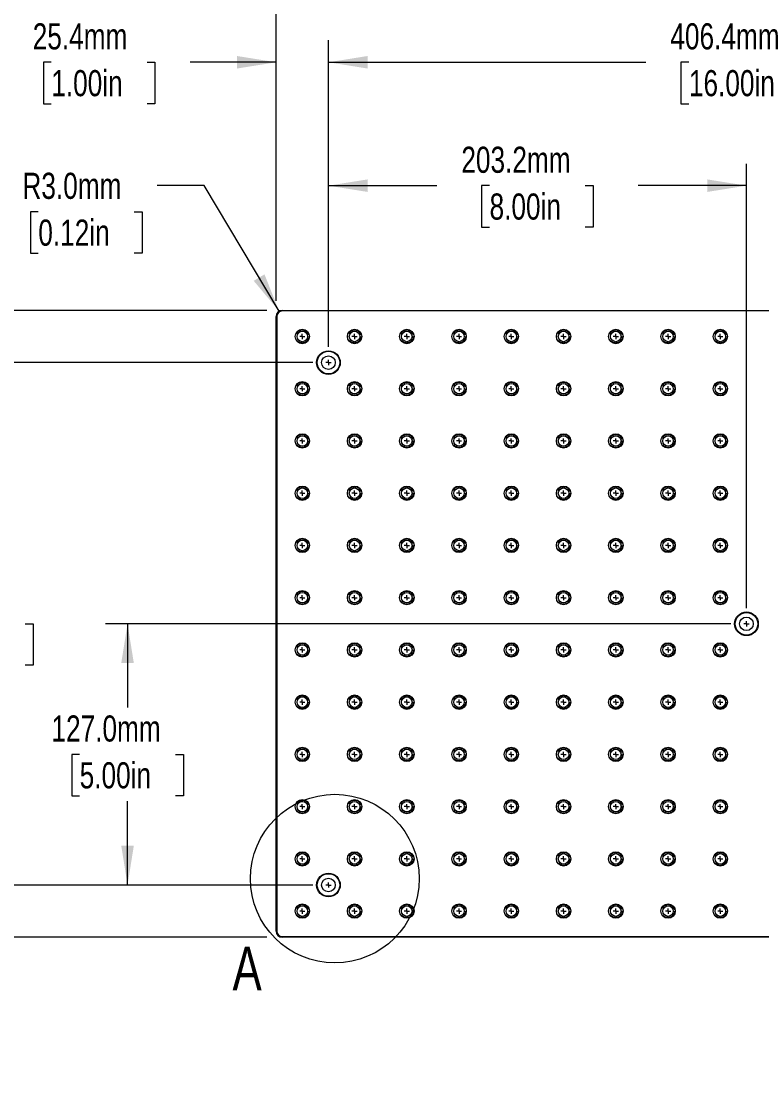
# Model space of a CAD drawing. Header units: millimetres. Extents: x 2 to 278, y 1 to 215.
# Drawn here: x 35.1 to 95.1, y 84.7 to 170.5 of the extents above; entities that cross this region are included whole.
import ezdxf

# ---------------------------------------------------------------- set-up
doc = ezdxf.new("R2010")
doc.units = ezdxf.units.MM
doc.linetypes.add('HIDDEN', pattern=[1.905, 1.27, -0.635])
doc.styles.add('SLDTEXTSTYLE0', font='TXT', dxfattribs={"width": 0.75})
doc.styles.add('SLDTEXTSTYLE2', font='TXT', dxfattribs={"width": 0.666667})
doc.dimstyles.new('SLDDIMSTYLE0', dxfattribs={"dimtxt": 2.116667, "dimasz": 3.175, "dimexe": 0, "dimexo": 0.0625, "dimgap": 0.529167, "dimtad": 0, "dimtih": 1, "dimtoh": 1, "dimdec": 1, "dimlfac": 6, "dimrnd": 1e-09, "dimzin": 12, "dimdsep": 46, "dimtxsty": 'SLDTEXTSTYLE0', "dimsah": 1, "dimcen": 0.09, "dimadec": 0, "dimazin": 3, "dimtfac": 1, "dimtdec": 1, "dimtofl": 0, "dimtmove": 0, "dimatfit": 3, "dimfxl": 1, "dimfrac": 2, "dimtolj": 1, "dimtzin": 12, "dimarcsym": 0})
doc.dimstyles.new('SLDDIMSTYLE1', dxfattribs={"dimtxt": 2.116667, "dimasz": 3.175, "dimexe": 0, "dimexo": 0.0625, "dimgap": 0.529167, "dimtad": 0, "dimtih": 1, "dimtoh": 1, "dimdec": 1, "dimlfac": 6, "dimrnd": 1e-09, "dimzin": 4, "dimdsep": 46, "dimtxsty": 'SLDTEXTSTYLE0', "dimsah": 1, "dimcen": 0.09, "dimadec": 0, "dimazin": 1, "dimtfac": 1, "dimtdec": 1, "dimtofl": 0, "dimtmove": 0, "dimatfit": 3, "dimfxl": 1, "dimfrac": 2, "dimtolj": 1, "dimtzin": 12, "dimarcsym": 0})
doc.dimstyles.new('SLDDIMSTYLE2', dxfattribs={"dimtxt": 2.116667, "dimasz": 3.175, "dimexe": 0, "dimexo": 0.0625, "dimgap": 0.529167, "dimtad": 0, "dimtih": 1, "dimtoh": 1, "dimdec": 1, "dimlfac": 6, "dimrnd": 1e-09, "dimzin": 12, "dimdsep": 46, "dimtxsty": 'SLDTEXTSTYLE0', "dimsah": 1, "dimcen": 0.09, "dimadec": 0, "dimazin": 3, "dimtfac": 1, "dimtdec": 1, "dimtmove": 0, "dimatfit": 0, "dimfxl": 1, "dimfrac": 2, "dimtolj": 1, "dimtzin": 12, "dimarcsym": 0})
doc.dimstyles.new('SLDDIMSTYLE3', dxfattribs={"dimtxt": 2.116667, "dimasz": 3.175, "dimexe": 0, "dimexo": 0.0625, "dimgap": 0.529167, "dimtad": 0, "dimtih": 1, "dimtoh": 1, "dimdec": 1, "dimlfac": 6, "dimrnd": 1e-09, "dimzin": 4, "dimdsep": 46, "dimtxsty": 'SLDTEXTSTYLE0', "dimsah": 1, "dimcen": 0, "dimadec": 0, "dimazin": 1, "dimtfac": 1, "dimtdec": 1, "dimtofl": 0, "dimtmove": 0, "dimatfit": 3, "dimfxl": 1, "dimfrac": 2, "dimtolj": 1, "dimtzin": 12, "dimarcsym": 0})

# ---------------------------------------------------------------- blocks, each defined once
blk = doc.blocks.new('_D')
at = {"color": 7, "linetype": 'Continuous', "lineweight": 18}
for p, q in [((55.028, 147.037), (14.02, 147.037)), ((15.798, 147.037), (15.798, 125.429)), ((11.137, 121.637), (10.493, 121.637)), ((10.493, 121.637), (10.493, 118.274)), ((20.458, 121.637), (21.102, 121.637)), ((21.102, 121.637), (21.102, 118.274)), ((10.493, 118.274), (11.137, 118.274)), ((15.798, 96.237), (15.798, 117.845)), ((21.102, 118.274), (20.458, 118.274)), ((55.028, 96.237), (14.02, 96.237))]:
    blk.add_line(p, q, dxfattribs=at)
for points in [[(15.798, 147.037), (15.29, 143.862), (16.306, 143.862)], [(15.798, 96.237), (16.306, 99.412), (15.29, 99.412)]]:
    blk.add_solid(points, dxfattribs=at)
at = {"color": 7, "linetype": 'Continuous', "lineweight": 18, "char_height": 2.1167, "attachment_point": 1, "style": 'SLDTEXTSTYLE0'}
for s, insert in [('304.8mm', (9.634, 124.795)), ('12.00in', (11.137, 121.002))]:
    blk.add_mtext(s, dxfattribs=dict(at, insert=insert))
blk = doc.blocks.new('_D_1')
at = {"color": 7, "linetype": 'Continuous', "lineweight": 18}
for p, q in [((58.761, 142.804), (29.016, 142.804)), ((30.794, 142.804), (30.794, 125.429)), ((26.133, 121.637), (25.489, 121.637)), ((25.489, 121.637), (25.489, 118.274)), ((35.454, 121.637), (36.098, 121.637)), ((36.098, 121.637), (36.098, 118.274)), ((25.489, 118.274), (26.133, 118.274)), ((30.794, 100.47), (30.794, 117.845)), ((36.098, 118.274), (35.454, 118.274)), ((58.761, 100.47), (29.016, 100.47))]:
    blk.add_line(p, q, dxfattribs=at)
for points in [[(30.794, 142.804), (30.286, 139.629), (31.302, 139.629)], [(30.794, 100.47), (31.302, 103.645), (30.286, 103.645)]]:
    blk.add_solid(points, dxfattribs=at)
at = {"color": 7, "linetype": 'Continuous', "lineweight": 18, "char_height": 2.1167, "attachment_point": 1, "style": 'SLDTEXTSTYLE0'}
for s, insert in [('254.0mm', (24.63, 124.795)), ('10.00in', (26.133, 121.002))]:
    blk.add_mtext(s, dxfattribs=dict(at, insert=insert))
blk = doc.blocks.new('_D_2')
at = {"color": 7, "linetype": 'Continuous', "lineweight": 18}
for p, q in [((92.628, 121.637), (41.978, 121.637)), ((43.756, 121.637), (43.756, 114.846)), ((39.877, 111.054), (39.234, 111.054)), ((39.234, 111.054), (39.234, 107.69)), ((47.635, 111.054), (48.278, 111.054)), ((48.278, 111.054), (48.278, 107.69)), ((39.234, 107.69), (39.877, 107.69)), ((43.756, 100.47), (43.756, 107.261)), ((48.278, 107.69), (47.635, 107.69)), ((58.761, 100.47), (41.978, 100.47))]:
    blk.add_line(p, q, dxfattribs=at)
for points in [[(43.756, 121.637), (43.248, 118.462), (44.264, 118.462)], [(43.756, 100.47), (44.264, 103.645), (43.248, 103.645)]]:
    blk.add_solid(points, dxfattribs=at)
at = {"color": 7, "linetype": 'Continuous', "lineweight": 18, "char_height": 2.1167, "attachment_point": 1, "style": 'SLDTEXTSTYLE0'}
for s, insert in [('127.0mm', (37.592, 114.211)), ('5.00in', (39.877, 110.419))]:
    blk.add_mtext(s, dxfattribs=dict(at, insert=insert))
blk = doc.blocks.new('_D_3')
at = {"color": 7, "linetype": 'Continuous', "lineweight": 18}
for p, q in [((55.798, 147.807), (55.798, 178.92)), ((131.998, 147.807), (131.998, 178.92)), ((55.798, 177.142), (85.745, 177.142)), ((89.237, 177.142), (88.593, 177.142)), ((88.593, 177.142), (88.593, 173.779)), ((98.558, 177.142), (99.202, 177.142)), ((99.202, 177.142), (99.202, 173.779)), ((131.998, 177.142), (102.051, 177.142)), ((88.593, 173.779), (89.237, 173.779)), ((99.202, 173.779), (98.558, 173.779))]:
    blk.add_line(p, q, dxfattribs=at)
for points in [[(55.798, 177.142), (58.973, 176.634), (58.973, 177.65)], [(131.998, 177.142), (128.823, 177.65), (128.823, 176.634)]]:
    blk.add_solid(points, dxfattribs=at)
at = {"color": 7, "linetype": 'Continuous', "lineweight": 18, "char_height": 2.1167, "attachment_point": 1, "style": 'SLDTEXTSTYLE0'}
for s, insert in [('457.2mm', (87.734, 180.3)), ('18.00in', (89.237, 176.508))]:
    blk.add_mtext(s, dxfattribs=dict(at, insert=insert))
blk = doc.blocks.new('_D_4')
at = {"color": 7, "linetype": 'Continuous', "lineweight": 18}
for p, q in [((60.031, 144.074), (60.031, 168.92)), ((127.764, 144.074), (127.764, 168.92)), ((60.031, 167.142), (85.745, 167.142)), ((89.237, 167.142), (88.593, 167.142)), ((88.593, 167.142), (88.593, 163.779)), ((98.558, 167.142), (99.202, 167.142)), ((99.202, 167.142), (99.202, 163.779)), ((127.764, 167.142), (102.051, 167.142)), ((88.593, 163.779), (89.237, 163.779)), ((99.202, 163.779), (98.558, 163.779))]:
    blk.add_line(p, q, dxfattribs=at)
for points in [[(60.031, 167.142), (63.206, 166.634), (63.206, 167.65)], [(127.764, 167.142), (124.589, 167.65), (124.589, 166.634)]]:
    blk.add_solid(points, dxfattribs=at)
at = {"color": 7, "linetype": 'Continuous', "lineweight": 18, "char_height": 2.1167, "attachment_point": 1, "style": 'SLDTEXTSTYLE0'}
for s, insert in [('406.4mm', (87.734, 170.3)), ('16.00in', (89.237, 166.508))]:
    blk.add_mtext(s, dxfattribs=dict(at, insert=insert))
blk = doc.blocks.new('_D_5')
at = {"color": 7, "linetype": 'Continuous', "lineweight": 18}
for p, q in [((60.031, 144.074), (60.031, 158.92)), ((93.898, 122.907), (93.898, 158.92)), ((60.031, 157.142), (68.811, 157.142)), ((73.086, 157.142), (72.442, 157.142)), ((72.442, 157.142), (72.442, 153.779)), ((80.843, 157.142), (81.487, 157.142)), ((81.487, 157.142), (81.487, 153.779)), ((93.898, 157.142), (85.118, 157.142)), ((72.442, 153.779), (73.086, 153.779)), ((81.487, 153.779), (80.843, 153.779))]:
    blk.add_line(p, q, dxfattribs=at)
for points in [[(60.031, 157.142), (63.206, 156.634), (63.206, 157.65)], [(93.898, 157.142), (90.723, 157.65), (90.723, 156.634)]]:
    blk.add_solid(points, dxfattribs=at)
at = {"color": 7, "linetype": 'Continuous', "lineweight": 18, "char_height": 2.1167, "attachment_point": 1, "style": 'SLDTEXTSTYLE0'}
for s, insert in [('203.2mm', (70.801, 160.3)), ('8.00in', (73.086, 156.508))]:
    blk.add_mtext(s, dxfattribs=dict(at, insert=insert))
blk = doc.blocks.new('_D_6')
at = {"color": 7, "linetype": 'Continuous', "lineweight": 18}
for p, q in [((55.798, 147.807), (55.798, 168.92)), ((60.031, 144.074), (60.031, 168.92)), ((37.577, 167.142), (36.934, 167.142)), ((36.934, 167.142), (36.934, 163.779)), ((45.335, 167.142), (45.978, 167.142)), ((45.978, 167.142), (45.978, 163.779)), ((55.798, 167.142), (48.827, 167.142)), ((60.031, 167.142), (66.381, 167.142)), ((36.934, 163.779), (37.577, 163.779)), ((45.978, 163.779), (45.335, 163.779))]:
    blk.add_line(p, q, dxfattribs=at)
for points in [[(55.798, 167.142), (52.623, 167.65), (52.623, 166.634)], [(60.031, 167.142), (63.206, 166.634), (63.206, 167.65)]]:
    blk.add_solid(points, dxfattribs=at)
at = {"color": 7, "linetype": 'Continuous', "lineweight": 18, "char_height": 2.1167, "attachment_point": 1, "style": 'SLDTEXTSTYLE0'}
for s, insert in [('25.4mm', (36.074, 170.3)), ('1.00in', (37.577, 166.508))]:
    blk.add_mtext(s, dxfattribs=dict(at, insert=insert))
blk = doc.blocks.new('_D_7')
at = {"color": 7, "linetype": 'Continuous', "lineweight": 18}
for p, q in [((30.794, 100.47), (30.794, 106.82)), ((58.761, 100.47), (29.016, 100.47)), ((55.028, 96.237), (29.016, 96.237)), ((30.794, 88.095), (30.794, 96.237)), ((14.875, 88.095), (14.231, 88.095)), ((14.231, 88.095), (14.231, 84.732)), ((22.632, 88.095), (23.276, 88.095)), ((23.276, 88.095), (23.276, 84.732)), ((26.984, 88.095), (30.794, 88.095)), ((14.231, 84.732), (14.875, 84.732)), ((23.276, 84.732), (22.632, 84.732))]:
    blk.add_line(p, q, dxfattribs=at)
for points in [[(30.794, 100.47), (31.302, 103.645), (30.286, 103.645)], [(30.794, 96.237), (30.286, 93.062), (31.302, 93.062)]]:
    blk.add_solid(points, dxfattribs=at)
at = {"color": 7, "linetype": 'Continuous', "lineweight": 18, "char_height": 2.1167, "attachment_point": 1, "style": 'SLDTEXTSTYLE0'}
for s, insert in [('25.4mm', (13.372, 91.253)), ('1.00in', (14.875, 87.461))]:
    blk.add_mtext(s, dxfattribs=dict(at, insert=insert))
blk = doc.blocks.new('_D_8')
at = {"color": 7, "linetype": 'Continuous', "lineweight": 18}
for p, q in [((49.962, 157.142), (46.152, 157.142)), ((56.041, 146.966), (49.962, 157.142)), ((36.527, 155.031), (35.884, 155.031)), ((35.884, 155.031), (35.884, 151.668)), ((44.285, 155.031), (44.928, 155.031)), ((44.928, 155.031), (44.928, 151.668)), ((35.884, 151.668), (36.527, 151.668)), ((44.928, 151.668), (44.285, 151.668))]:
    blk.add_line(p, q, dxfattribs=at)
blk.add_solid([(56.041, 146.966), (54.849, 149.952), (53.977, 149.431)], dxfattribs=at)
at = {"color": 7, "linetype": 'Continuous', "lineweight": 18, "char_height": 2.1167, "attachment_point": 1}
for s, insert, style in [('4 x', (30.76, 158.188), 'SLDTEXTSTYLE2'), ('R3.0mm', (35.24, 158.188), 'SLDTEXTSTYLE0'), ('0.12in', (36.527, 154.396), 'SLDTEXTSTYLE0')]:
    blk.add_mtext(s, dxfattribs=dict(at, insert=insert, style=style))
blk = doc.blocks.new('SW_CENTERMARKSYMBOL_2')
at = {"color": 0, "linetype": 'Continuous', "lineweight": 0}
for q in [(-0.212, 0), (0, 0.212), (0, -0.212), (0.212, 0)]:
    blk.add_line((0, 0), q, dxfattribs=at)
blk = doc.blocks.new('SW_CENTERMARKSYMBOL_3')
at = {"color": 0, "linetype": 'Continuous', "lineweight": 0}
for q in [(-0.212, 0), (0, 0.212), (0, -0.212), (0.212, 0)]:
    blk.add_line((0, 0), q, dxfattribs=at)
blk = doc.blocks.new('SW_CENTERMARKSYMBOL_4')
at = {"color": 0, "linetype": 'Continuous', "lineweight": 0}
for q in [(-0.212, 0), (0, 0.212), (0, -0.212), (0.212, 0)]:
    blk.add_line((0, 0), q, dxfattribs=at)
blk = doc.blocks.new('SW_CENTERMARKSYMBOL_5')
at = {"color": 0, "linetype": 'Continuous', "lineweight": 0}
for p, q in [((-4.233, 46.567), (-4.445, 46.567)), ((-4.233, 46.567), (-4.233, 46.778)), ((-4.233, 46.567), (-4.233, 46.355)), ((-4.233, 46.567), (-4.022, 46.567)), ((0, 46.567), (-0.212, 46.567)), ((0, 46.567), (0, 46.778)), ((0, 46.567), (0, 46.355)), ((0, 46.567), (0.212, 46.567)), ((4.233, 46.567), (4.022, 46.567)), ((4.233, 46.567), (4.233, 46.778)), ((4.233, 46.567), (4.233, 46.355)), ((4.233, 46.567), (4.445, 46.567)), ((8.467, 46.567), (8.255, 46.567)), ((8.467, 46.567), (8.467, 46.778)), ((8.467, 46.567), (8.467, 46.355)), ((8.467, 46.567), (8.678, 46.567)), ((12.7, 46.567), (12.488, 46.567)), ((12.7, 46.567), (12.7, 46.778)), ((12.7, 46.567), (12.7, 46.355)), ((12.7, 46.567), (12.912, 46.567)), ((16.933, 46.567), (16.722, 46.567)), ((16.933, 46.567), (16.933, 46.778)), ((16.933, 46.567), (16.933, 46.355)), ((16.933, 46.567), (17.145, 46.567)), ((21.167, 46.567), (20.955, 46.567)), ((21.167, 46.567), (21.167, 46.778)), ((21.167, 46.567), (21.167, 46.355)), ((21.167, 46.567), (21.378, 46.567)), ((25.4, 46.567), (25.188, 46.567)), ((25.4, 46.567), (25.4, 46.778)), ((25.4, 46.567), (25.4, 46.355)), ((25.4, 46.567), (25.612, 46.567)), ((29.633, 46.567), (29.422, 46.567)), ((29.633, 46.567), (29.633, 46.778)), ((29.633, 46.567), (29.633, 46.355)), ((29.633, 46.567), (29.845, 46.567)), ((-4.233, 42.333), (-4.445, 42.333)), ((-4.233, 42.333), (-4.233, 42.545)), ((-4.233, 42.333), (-4.233, 42.122)), ((-4.233, 42.333), (-4.022, 42.333)), ((0, 42.333), (-0.212, 42.333)), ((0, 42.333), (0, 42.545)), ((0, 42.333), (0, 42.122)), ((0, 42.333), (0.212, 42.333)), ((4.233, 42.333), (4.022, 42.333)), ((4.233, 42.333), (4.233, 42.545)), ((4.233, 42.333), (4.233, 42.122)), ((4.233, 42.333), (4.445, 42.333)), ((8.467, 42.333), (8.255, 42.333)), ((8.467, 42.333), (8.467, 42.545)), ((8.467, 42.333), (8.467, 42.122)), ((8.467, 42.333), (8.678, 42.333)), ((12.7, 42.333), (12.488, 42.333)), ((12.7, 42.333), (12.7, 42.545)), ((12.7, 42.333), (12.7, 42.122)), ((12.7, 42.333), (12.912, 42.333)), ((16.933, 42.333), (16.722, 42.333)), ((16.933, 42.333), (16.933, 42.545)), ((16.933, 42.333), (16.933, 42.122)), ((16.933, 42.333), (17.145, 42.333)), ((21.167, 42.333), (20.955, 42.333)), ((21.167, 42.333), (21.167, 42.545)), ((21.167, 42.333), (21.167, 42.122)), ((21.167, 42.333), (21.378, 42.333)), ((25.4, 42.333), (25.188, 42.333)), ((25.4, 42.333), (25.4, 42.545)), ((25.4, 42.333), (25.4, 42.122)), ((25.4, 42.333), (25.612, 42.333)), ((29.633, 42.333), (29.422, 42.333)), ((29.633, 42.333), (29.633, 42.545)), ((29.633, 42.333), (29.633, 42.122)), ((29.633, 42.333), (29.845, 42.333)), ((-4.233, 38.1), (-4.445, 38.1)), ((-4.233, 38.1), (-4.233, 38.312)), ((-4.233, 38.1), (-4.233, 37.888)), ((-4.233, 38.1), (-4.022, 38.1)), ((0, 38.1), (-0.212, 38.1)), ((0, 38.1), (0, 38.312)), ((0, 38.1), (0, 37.888)), ((0, 38.1), (0.212, 38.1)), ((4.233, 38.1), (4.022, 38.1)), ((4.233, 38.1), (4.233, 38.312)), ((4.233, 38.1), (4.233, 37.888)), ((4.233, 38.1), (4.445, 38.1)), ((8.467, 38.1), (8.255, 38.1)), ((8.467, 38.1), (8.467, 38.312)), ((8.467, 38.1), (8.467, 37.888)), ((8.467, 38.1), (8.678, 38.1)), ((12.7, 38.1), (12.488, 38.1)), ((12.7, 38.1), (12.7, 38.312)), ((12.7, 38.1), (12.7, 37.888)), ((12.7, 38.1), (12.912, 38.1)), ((16.933, 38.1), (16.722, 38.1)), ((16.933, 38.1), (16.933, 38.312)), ((16.933, 38.1), (16.933, 37.888)), ((16.933, 38.1), (17.145, 38.1)), ((21.167, 38.1), (20.955, 38.1)), ((21.167, 38.1), (21.167, 38.312)), ((21.167, 38.1), (21.167, 37.888)), ((21.167, 38.1), (21.378, 38.1)), ((25.4, 38.1), (25.188, 38.1)), ((25.4, 38.1), (25.4, 38.312)), ((25.4, 38.1), (25.4, 37.888)), ((25.4, 38.1), (25.612, 38.1)), ((29.633, 38.1), (29.422, 38.1)), ((29.633, 38.1), (29.633, 38.312)), ((29.633, 38.1), (29.633, 37.888)), ((29.633, 38.1), (29.845, 38.1)), ((-4.233, 33.867), (-4.445, 33.867)), ((-4.233, 33.867), (-4.233, 34.078)), ((-4.233, 33.867), (-4.233, 33.655)), ((-4.233, 33.867), (-4.022, 33.867)), ((0, 33.867), (-0.212, 33.867)), ((0, 33.867), (0, 34.078)), ((0, 33.867), (0, 33.655)), ((0, 33.867), (0.212, 33.867)), ((4.233, 33.867), (4.022, 33.867)), ((4.233, 33.867), (4.233, 34.078)), ((4.233, 33.867), (4.233, 33.655)), ((4.233, 33.867), (4.445, 33.867)), ((8.467, 33.867), (8.255, 33.867)), ((8.467, 33.867), (8.467, 34.078)), ((8.467, 33.867), (8.467, 33.655)), ((8.467, 33.867), (8.678, 33.867)), ((12.7, 33.867), (12.488, 33.867)), ((12.7, 33.867), (12.7, 34.078)), ((12.7, 33.867), (12.7, 33.655)), ((12.7, 33.867), (12.912, 33.867)), ((16.933, 33.867), (16.722, 33.867)), ((16.933, 33.867), (16.933, 34.078)), ((16.933, 33.867), (16.933, 33.655)), ((16.933, 33.867), (17.145, 33.867)), ((21.167, 33.867), (20.955, 33.867)), ((21.167, 33.867), (21.167, 34.078)), ((21.167, 33.867), (21.167, 33.655)), ((21.167, 33.867), (21.378, 33.867)), ((25.4, 33.867), (25.188, 33.867)), ((25.4, 33.867), (25.4, 34.078)), ((25.4, 33.867), (25.4, 33.655)), ((25.4, 33.867), (25.612, 33.867)), ((29.633, 33.867), (29.422, 33.867)), ((29.633, 33.867), (29.633, 34.078)), ((29.633, 33.867), (29.633, 33.655)), ((29.633, 33.867), (29.845, 33.867)), ((-4.233, 29.633), (-4.445, 29.633)), ((-4.233, 29.633), (-4.233, 29.845)), ((-4.233, 29.633), (-4.233, 29.422)), ((-4.233, 29.633), (-4.022, 29.633)), ((0, 29.633), (-0.212, 29.633)), ((0, 29.633), (0, 29.845)), ((0, 29.633), (0, 29.422)), ((0, 29.633), (0.212, 29.633)), ((4.233, 29.633), (4.022, 29.633)), ((4.233, 29.633), (4.233, 29.845)), ((4.233, 29.633), (4.233, 29.422)), ((4.233, 29.633), (4.445, 29.633)), ((8.467, 29.633), (8.255, 29.633)), ((8.467, 29.633), (8.467, 29.845)), ((8.467, 29.633), (8.467, 29.422)), ((8.467, 29.633), (8.678, 29.633)), ((12.7, 29.633), (12.488, 29.633)), ((12.7, 29.633), (12.7, 29.845)), ((12.7, 29.633), (12.7, 29.422)), ((12.7, 29.633), (12.912, 29.633)), ((16.933, 29.633), (16.722, 29.633)), ((16.933, 29.633), (16.933, 29.845)), ((16.933, 29.633), (16.933, 29.422)), ((16.933, 29.633), (17.145, 29.633)), ((21.167, 29.633), (20.955, 29.633)), ((21.167, 29.633), (21.167, 29.845)), ((21.167, 29.633), (21.167, 29.422)), ((21.167, 29.633), (21.378, 29.633)), ((25.4, 29.633), (25.188, 29.633)), ((25.4, 29.633), (25.4, 29.845)), ((25.4, 29.633), (25.4, 29.422)), ((25.4, 29.633), (25.612, 29.633)), ((29.633, 29.633), (29.422, 29.633)), ((29.633, 29.633), (29.633, 29.845)), ((29.633, 29.633), (29.633, 29.422)), ((29.633, 29.633), (29.845, 29.633)), ((-4.233, 25.4), (-4.445, 25.4)), ((-4.233, 25.4), (-4.233, 25.612)), ((-4.233, 25.4), (-4.233, 25.188)), ((-4.233, 25.4), (-4.022, 25.4)), ((0, 25.4), (-0.212, 25.4)), ((0, 25.4), (0, 25.612)), ((0, 25.4), (0, 25.188)), ((0, 25.4), (0.212, 25.4)), ((4.233, 25.4), (4.022, 25.4)), ((4.233, 25.4), (4.233, 25.612)), ((4.233, 25.4), (4.233, 25.188)), ((4.233, 25.4), (4.445, 25.4)), ((8.467, 25.4), (8.255, 25.4)), ((8.467, 25.4), (8.467, 25.612)), ((8.467, 25.4), (8.467, 25.188)), ((8.467, 25.4), (8.678, 25.4)), ((12.7, 25.4), (12.488, 25.4)), ((12.7, 25.4), (12.7, 25.612)), ((12.7, 25.4), (12.7, 25.188)), ((12.7, 25.4), (12.912, 25.4)), ((16.933, 25.4), (16.722, 25.4)), ((16.933, 25.4), (16.933, 25.612)), ((16.933, 25.4), (16.933, 25.188)), ((16.933, 25.4), (17.145, 25.4)), ((21.167, 25.4), (20.955, 25.4)), ((21.167, 25.4), (21.167, 25.612)), ((21.167, 25.4), (21.167, 25.188)), ((21.167, 25.4), (21.378, 25.4)), ((25.4, 25.4), (25.188, 25.4)), ((25.4, 25.4), (25.4, 25.612)), ((25.4, 25.4), (25.4, 25.188)), ((25.4, 25.4), (25.612, 25.4)), ((29.633, 25.4), (29.422, 25.4)), ((29.633, 25.4), (29.633, 25.612)), ((29.633, 25.4), (29.633, 25.188)), ((29.633, 25.4), (29.845, 25.4)), ((-4.233, 21.167), (-4.445, 21.167)), ((-4.233, 21.167), (-4.233, 21.378)), ((-4.233, 21.167), (-4.233, 20.955)), ((-4.233, 21.167), (-4.022, 21.167)), ((0, 21.167), (-0.212, 21.167)), ((0, 21.167), (0, 21.378)), ((0, 21.167), (0, 20.955)), ((0, 21.167), (0.212, 21.167)), ((4.233, 21.167), (4.022, 21.167)), ((4.233, 21.167), (4.233, 21.378)), ((4.233, 21.167), (4.233, 20.955)), ((4.233, 21.167), (4.445, 21.167)), ((8.467, 21.167), (8.255, 21.167)), ((8.467, 21.167), (8.467, 21.378)), ((8.467, 21.167), (8.467, 20.955)), ((8.467, 21.167), (8.678, 21.167)), ((12.7, 21.167), (12.488, 21.167)), ((12.7, 21.167), (12.7, 21.378)), ((12.7, 21.167), (12.7, 20.955)), ((12.7, 21.167), (12.912, 21.167)), ((16.933, 21.167), (16.722, 21.167)), ((16.933, 21.167), (16.933, 21.378)), ((16.933, 21.167), (16.933, 20.955)), ((16.933, 21.167), (17.145, 21.167)), ((21.167, 21.167), (20.955, 21.167)), ((21.167, 21.167), (21.167, 21.378)), ((21.167, 21.167), (21.167, 20.955)), ((21.167, 21.167), (21.378, 21.167)), ((25.4, 21.167), (25.188, 21.167)), ((25.4, 21.167), (25.4, 21.378)), ((25.4, 21.167), (25.4, 20.955)), ((25.4, 21.167), (25.612, 21.167)), ((29.633, 21.167), (29.422, 21.167)), ((29.633, 21.167), (29.633, 21.378)), ((29.633, 21.167), (29.633, 20.955)), ((29.633, 21.167), (29.845, 21.167)), ((-4.233, 16.933), (-4.445, 16.933)), ((-4.233, 16.933), (-4.233, 17.145)), ((-4.233, 16.933), (-4.233, 16.722)), ((-4.233, 16.933), (-4.022, 16.933)), ((0, 16.933), (-0.212, 16.933)), ((0, 16.933), (0, 17.145)), ((0, 16.933), (0, 16.722)), ((0, 16.933), (0.212, 16.933)), ((4.233, 16.933), (4.022, 16.933)), ((4.233, 16.933), (4.233, 17.145)), ((4.233, 16.933), (4.233, 16.722)), ((4.233, 16.933), (4.445, 16.933)), ((8.467, 16.933), (8.255, 16.933)), ((8.467, 16.933), (8.467, 17.145)), ((8.467, 16.933), (8.467, 16.722)), ((8.467, 16.933), (8.678, 16.933)), ((12.7, 16.933), (12.488, 16.933)), ((12.7, 16.933), (12.7, 17.145)), ((12.7, 16.933), (12.7, 16.722)), ((12.7, 16.933), (12.912, 16.933)), ((16.933, 16.933), (16.722, 16.933)), ((16.933, 16.933), (16.933, 17.145)), ((16.933, 16.933), (16.933, 16.722)), ((16.933, 16.933), (17.145, 16.933)), ((21.167, 16.933), (20.955, 16.933)), ((21.167, 16.933), (21.167, 17.145)), ((21.167, 16.933), (21.167, 16.722)), ((21.167, 16.933), (21.378, 16.933)), ((25.4, 16.933), (25.188, 16.933)), ((25.4, 16.933), (25.4, 17.145)), ((25.4, 16.933), (25.4, 16.722)), ((25.4, 16.933), (25.612, 16.933)), ((29.633, 16.933), (29.422, 16.933)), ((29.633, 16.933), (29.633, 17.145)), ((29.633, 16.933), (29.633, 16.722)), ((29.633, 16.933), (29.845, 16.933)), ((-4.233, 12.7), (-4.233, 12.912)), ((0, 12.7), (0, 12.912)), ((4.233, 12.7), (4.233, 12.912)), ((8.467, 12.7), (8.467, 12.912)), ((12.7, 12.7), (12.7, 12.912)), ((16.933, 12.7), (16.933, 12.912)), ((21.167, 12.7), (21.167, 12.912)), ((25.4, 12.7), (25.4, 12.912)), ((29.633, 12.7), (29.633, 12.912)), ((-4.233, 12.7), (-4.445, 12.7)), ((-4.233, 12.7), (-4.233, 12.488)), ((-4.233, 12.7), (-4.022, 12.7)), ((0, 12.7), (-0.212, 12.7)), ((0, 12.7), (0, 12.488)), ((0, 12.7), (0.212, 12.7)), ((4.233, 12.7), (4.022, 12.7)), ((4.233, 12.7), (4.233, 12.488)), ((4.233, 12.7), (4.445, 12.7)), ((8.467, 12.7), (8.255, 12.7)), ((8.467, 12.7), (8.467, 12.488)), ((8.467, 12.7), (8.678, 12.7)), ((12.7, 12.7), (12.488, 12.7)), ((12.7, 12.7), (12.7, 12.488)), ((12.7, 12.7), (12.912, 12.7)), ((16.933, 12.7), (16.722, 12.7)), ((16.933, 12.7), (16.933, 12.488)), ((16.933, 12.7), (17.145, 12.7)), ((21.167, 12.7), (20.955, 12.7)), ((21.167, 12.7), (21.167, 12.488)), ((21.167, 12.7), (21.378, 12.7)), ((25.4, 12.7), (25.188, 12.7)), ((25.4, 12.7), (25.4, 12.488)), ((25.4, 12.7), (25.612, 12.7)), ((29.633, 12.7), (29.422, 12.7)), ((29.633, 12.7), (29.633, 12.488)), ((29.633, 12.7), (29.845, 12.7)), ((-4.233, 8.467), (-4.233, 8.678)), ((0, 8.467), (0, 8.678)), ((4.233, 8.467), (4.233, 8.678)), ((8.467, 8.467), (8.467, 8.678)), ((12.7, 8.467), (12.7, 8.678)), ((16.933, 8.467), (16.933, 8.678)), ((21.167, 8.467), (21.167, 8.678)), ((25.4, 8.467), (25.4, 8.678)), ((29.633, 8.467), (29.633, 8.678)), ((-4.233, 8.467), (-4.445, 8.467)), ((-4.233, 8.467), (-4.233, 8.255)), ((-4.233, 8.467), (-4.022, 8.467)), ((0, 8.467), (-0.212, 8.467)), ((0, 8.467), (0, 8.255)), ((0, 8.467), (0.212, 8.467)), ((4.233, 8.467), (4.022, 8.467)), ((4.233, 8.467), (4.233, 8.255)), ((4.233, 8.467), (4.445, 8.467)), ((8.467, 8.467), (8.255, 8.467)), ((8.467, 8.467), (8.467, 8.255)), ((8.467, 8.467), (8.678, 8.467)), ((12.7, 8.467), (12.488, 8.467)), ((12.7, 8.467), (12.7, 8.255)), ((12.7, 8.467), (12.912, 8.467)), ((16.933, 8.467), (16.722, 8.467)), ((16.933, 8.467), (16.933, 8.255)), ((16.933, 8.467), (17.145, 8.467)), ((21.167, 8.467), (20.955, 8.467)), ((21.167, 8.467), (21.167, 8.255)), ((21.167, 8.467), (21.378, 8.467)), ((25.4, 8.467), (25.188, 8.467)), ((25.4, 8.467), (25.4, 8.255)), ((25.4, 8.467), (25.612, 8.467)), ((29.633, 8.467), (29.422, 8.467)), ((29.633, 8.467), (29.633, 8.255)), ((29.633, 8.467), (29.845, 8.467)), ((-4.233, 4.233), (-4.233, 4.445)), ((0, 4.233), (0, 4.445)), ((4.233, 4.233), (4.233, 4.445)), ((8.467, 4.233), (8.467, 4.445)), ((12.7, 4.233), (12.7, 4.445)), ((16.933, 4.233), (16.933, 4.445)), ((21.167, 4.233), (21.167, 4.445)), ((25.4, 4.233), (25.4, 4.445)), ((29.633, 4.233), (29.633, 4.445)), ((-4.233, 4.233), (-4.445, 4.233)), ((-4.233, 4.233), (-4.233, 4.022)), ((-4.233, 4.233), (-4.022, 4.233)), ((0, 4.233), (-0.212, 4.233)), ((0, 4.233), (0, 4.022)), ((0, 4.233), (0.212, 4.233)), ((4.233, 4.233), (4.022, 4.233)), ((4.233, 4.233), (4.233, 4.022)), ((4.233, 4.233), (4.445, 4.233)), ((8.467, 4.233), (8.255, 4.233)), ((8.467, 4.233), (8.467, 4.022)), ((8.467, 4.233), (8.678, 4.233)), ((12.7, 4.233), (12.488, 4.233)), ((12.7, 4.233), (12.7, 4.022)), ((12.7, 4.233), (12.912, 4.233)), ((16.933, 4.233), (16.722, 4.233)), ((16.933, 4.233), (16.933, 4.022)), ((16.933, 4.233), (17.145, 4.233)), ((21.167, 4.233), (20.955, 4.233)), ((21.167, 4.233), (21.167, 4.022)), ((21.167, 4.233), (21.378, 4.233)), ((25.4, 4.233), (25.188, 4.233)), ((25.4, 4.233), (25.4, 4.022)), ((25.4, 4.233), (25.612, 4.233)), ((29.633, 4.233), (29.422, 4.233)), ((29.633, 4.233), (29.633, 4.022)), ((29.633, 4.233), (29.845, 4.233)), ((-4.233, 0), (-4.445, 0)), ((-4.233, 0), (-4.233, 0.212)), ((-4.233, 0), (-4.233, -0.212)), ((-4.233, 0), (-4.022, 0)), ((0, 0), (-0.212, 0)), ((0, 0), (0, 0.212)), ((0, 0), (0, -0.212)), ((0, 0), (0.212, 0)), ((4.233, 0), (4.022, 0)), ((4.233, 0), (4.233, 0.212)), ((4.233, 0), (4.233, -0.212)), ((4.233, 0), (4.445, 0)), ((8.467, 0), (8.255, 0)), ((8.467, 0), (8.467, 0.212)), ((8.467, 0), (8.467, -0.212)), ((8.467, 0), (8.678, 0)), ((12.7, 0), (12.488, 0)), ((12.7, 0), (12.7, 0.212)), ((12.7, 0), (12.7, -0.212)), ((12.7, 0), (12.912, 0)), ((16.933, 0), (16.722, 0)), ((16.933, 0), (16.933, 0.212)), ((16.933, 0), (16.933, -0.212)), ((16.933, 0), (17.145, 0)), ((21.167, 0), (20.955, 0)), ((21.167, 0), (21.167, 0.212)), ((21.167, 0), (21.167, -0.212)), ((21.167, 0), (21.378, 0)), ((25.4, 0), (25.188, 0)), ((25.4, 0), (25.4, 0.212)), ((25.4, 0), (25.4, -0.212)), ((25.4, 0), (25.612, 0)), ((29.633, 0), (29.422, 0)), ((29.633, 0), (29.633, 0.212)), ((29.633, 0), (29.633, -0.212)), ((29.633, 0), (29.845, 0))]:
    blk.add_line(p, q, dxfattribs=at)

msp = doc.modelspace()

# ---------------------------------------------------------------- linework, layer by layer
at = {"color": 7, "linetype": 'Continuous', "lineweight": 18}
for p, q in [((56.29771277, 146.98691215), (56.29771277, 147.03691299)), ((56.29771277, 147.03691299), (131.49771417, 147.03691299)), ((131.49771417, 146.98691215), (56.29771277, 146.98691215)), ((55.84771261, 146.53691198), (55.79771424, 146.53691198)), ((55.79771424, 96.73691338), (55.79771424, 146.53691198)), ((55.84771261, 146.53691198), (55.84771261, 96.73691338)), ((55.79771424, 96.73691338), (55.84771261, 96.73691338)), ((56.29771277, 96.28691321), (131.49771417, 96.28691321)), ((56.29771277, 96.23691237), (56.29771277, 96.28691321)), ((131.49771417, 96.23691237), (56.29771277, 96.23691237)), ((58.25539505, 96.23691237), (58.25539505, 96.23482869)), ((58.56085395, 96.23482869), (58.56085395, 96.23691237))]:
    msp.add_line(p, q, dxfattribs=at)
for centre, radius in [((57.91438014, 144.92024601), 0.58333333), ((57.91438014, 144.92024601), 0.42545), ((62.14771347, 144.92024601), 0.58333333), ((62.14771347, 144.92024601), 0.42545), ((66.38104681, 144.92024601), 0.58333333), ((66.38104681, 144.92024601), 0.42545), ((70.61438014, 144.92024601), 0.58333333), ((70.61438014, 144.92024601), 0.42545), ((74.84771347, 144.92024601), 0.58333333), ((74.84771347, 144.92024601), 0.42545), ((79.08104681, 144.92024601), 0.58333333), ((79.08104681, 144.92024601), 0.42545), ((83.31438014, 144.92024601), 0.58333333), ((83.31438014, 144.92024601), 0.42545), ((87.54771347, 144.92024601), 0.58333333), ((87.54771347, 144.92024601), 0.42545), ((91.78104681, 144.92024601), 0.58333333), ((91.78104681, 144.92024601), 0.42545), ((60.03104681, 142.80357935), 0.95833333), ((60.03104681, 142.80357935), 0.91666667), ((60.03104681, 142.80357935), 0.55), ((57.91438014, 140.68691268), 0.58333333), ((57.91438014, 140.68691268), 0.42545), ((62.14771347, 140.68691268), 0.58333333), ((62.14771347, 140.68691268), 0.42545), ((66.38104681, 140.68691268), 0.58333333), ((66.38104681, 140.68691268), 0.42545), ((70.61438014, 140.68691268), 0.58333333), ((70.61438014, 140.68691268), 0.42545), ((74.84771347, 140.68691268), 0.58333333), ((74.84771347, 140.68691268), 0.42545), ((79.08104681, 140.68691268), 0.58333333), ((79.08104681, 140.68691268), 0.42545), ((83.31438014, 140.68691268), 0.58333333), ((83.31438014, 140.68691268), 0.42545), ((87.54771347, 140.68691268), 0.58333333), ((87.54771347, 140.68691268), 0.42545), ((91.78104681, 140.68691268), 0.58333333), ((91.78104681, 140.68691268), 0.42545), ((57.91438014, 136.45357935), 0.58333333), ((57.91438014, 136.45357935), 0.42545), ((62.14771347, 136.45357935), 0.58333333), ((62.14771347, 136.45357935), 0.42545), ((66.38104681, 136.45357935), 0.58333333), ((66.38104681, 136.45357935), 0.42545), ((70.61438014, 136.45357935), 0.58333333), ((70.61438014, 136.45357935), 0.42545), ((74.84771347, 136.45357935), 0.58333333), ((74.84771347, 136.45357935), 0.42545), ((79.08104681, 136.45357935), 0.58333333), ((79.08104681, 136.45357935), 0.42545), ((83.31438014, 136.45357935), 0.58333333), ((83.31438014, 136.45357935), 0.42545), ((87.54771347, 136.45357935), 0.58333333), ((87.54771347, 136.45357935), 0.42545), ((91.78104681, 136.45357935), 0.58333333), ((91.78104681, 136.45357935), 0.42545), ((57.91438014, 132.22024601), 0.58333333), ((57.91438014, 132.22024601), 0.42545), ((62.14771347, 132.22024601), 0.58333333), ((62.14771347, 132.22024601), 0.42545), ((66.38104681, 132.22024601), 0.58333333), ((66.38104681, 132.22024601), 0.42545), ((70.61438014, 132.22024601), 0.58333333), ((70.61438014, 132.22024601), 0.42545), ((74.84771347, 132.22024601), 0.58333333), ((74.84771347, 132.22024601), 0.42545), ((79.08104681, 132.22024601), 0.58333333), ((79.08104681, 132.22024601), 0.42545), ((83.31438014, 132.22024601), 0.58333333), ((83.31438014, 132.22024601), 0.42545), ((87.54771347, 132.22024601), 0.58333333), ((87.54771347, 132.22024601), 0.42545), ((91.78104681, 132.22024601), 0.58333333), ((91.78104681, 132.22024601), 0.42545), ((57.91438014, 127.98691268), 0.58333333), ((57.91438014, 127.98691268), 0.42545), ((62.14771347, 127.98691268), 0.58333333), ((62.14771347, 127.98691268), 0.42545), ((66.38104681, 127.98691268), 0.58333333), ((66.38104681, 127.98691268), 0.42545), ((70.61438014, 127.98691268), 0.58333333), ((70.61438014, 127.98691268), 0.42545), ((74.84771347, 127.98691268), 0.58333333), ((74.84771347, 127.98691268), 0.42545), ((79.08104681, 127.98691268), 0.58333333), ((79.08104681, 127.98691268), 0.42545), ((83.31438014, 127.98691268), 0.58333333), ((83.31438014, 127.98691268), 0.42545), ((87.54771347, 127.98691268), 0.58333333), ((87.54771347, 127.98691268), 0.42545), ((91.78104681, 127.98691268), 0.58333333), ((91.78104681, 127.98691268), 0.42545), ((57.91438014, 123.75357935), 0.58333333), ((57.91438014, 123.75357935), 0.42545), ((62.14771347, 123.75357935), 0.58333333), ((62.14771347, 123.75357935), 0.42545), ((66.38104681, 123.75357935), 0.58333333), ((66.38104681, 123.75357935), 0.42545), ((70.61438014, 123.75357935), 0.58333333), ((70.61438014, 123.75357935), 0.42545), ((74.84771347, 123.75357935), 0.58333333), ((74.84771347, 123.75357935), 0.42545), ((79.08104681, 123.75357935), 0.58333333), ((79.08104681, 123.75357935), 0.42545), ((83.31438014, 123.75357935), 0.58333333), ((83.31438014, 123.75357935), 0.42545), ((87.54771347, 123.75357935), 0.58333333), ((87.54771347, 123.75357935), 0.42545), ((91.78104681, 123.75357935), 0.58333333), ((91.78104681, 123.75357935), 0.42545), ((93.89771347, 121.63691268), 0.95833333), ((93.89771347, 121.63691268), 0.91666667), ((93.89771347, 121.63691268), 0.55), ((57.91438014, 119.52024601), 0.58333333), ((57.91438014, 119.52024601), 0.42545), ((62.14771347, 119.52024601), 0.58333333), ((62.14771347, 119.52024601), 0.42545), ((66.38104681, 119.52024601), 0.58333333), ((66.38104681, 119.52024601), 0.42545), ((70.61438014, 119.52024601), 0.58333333), ((70.61438014, 119.52024601), 0.42545), ((74.84771347, 119.52024601), 0.58333333), ((74.84771347, 119.52024601), 0.42545), ((79.08104681, 119.52024601), 0.58333333), ((79.08104681, 119.52024601), 0.42545), ((83.31438014, 119.52024601), 0.58333333), ((83.31438014, 119.52024601), 0.42545), ((87.54771347, 119.52024601), 0.58333333), ((87.54771347, 119.52024601), 0.42545), ((91.78104681, 119.52024601), 0.58333333), ((91.78104681, 119.52024601), 0.42545), ((57.91438014, 115.28691268), 0.58333333), ((62.14771347, 115.28691268), 0.58333333), ((66.38104681, 115.28691268), 0.58333333), ((70.61438014, 115.28691268), 0.58333333), ((74.84771347, 115.28691268), 0.58333333), ((79.08104681, 115.28691268), 0.58333333), ((83.31438014, 115.28691268), 0.58333333), ((87.54771347, 115.28691268), 0.58333333), ((91.78104681, 115.28691268), 0.58333333), ((57.91438014, 115.28691268), 0.42545), ((62.14771347, 115.28691268), 0.42545), ((66.38104681, 115.28691268), 0.42545), ((70.61438014, 115.28691268), 0.42545), ((74.84771347, 115.28691268), 0.42545), ((79.08104681, 115.28691268), 0.42545), ((83.31438014, 115.28691268), 0.42545), ((87.54771347, 115.28691268), 0.42545), ((91.78104681, 115.28691268), 0.42545), ((57.91438014, 111.05357935), 0.58333333), ((62.14771347, 111.05357935), 0.58333333), ((66.38104681, 111.05357935), 0.58333333), ((70.61438014, 111.05357935), 0.58333333), ((74.84771347, 111.05357935), 0.58333333), ((79.08104681, 111.05357935), 0.58333333), ((83.31438014, 111.05357935), 0.58333333), ((87.54771347, 111.05357935), 0.58333333), ((91.78104681, 111.05357935), 0.58333333), ((57.91438014, 111.05357935), 0.42545), ((62.14771347, 111.05357935), 0.42545), ((66.38104681, 111.05357935), 0.42545), ((70.61438014, 111.05357935), 0.42545), ((74.84771347, 111.05357935), 0.42545), ((79.08104681, 111.05357935), 0.42545), ((83.31438014, 111.05357935), 0.42545), ((87.54771347, 111.05357935), 0.42545), ((91.78104681, 111.05357935), 0.42545), ((60.54771347, 100.98691268), 6.83333333), ((57.91438014, 106.82024601), 0.58333333), ((57.91438014, 106.82024601), 0.42545), ((62.14771347, 106.82024601), 0.58333333), ((62.14771347, 106.82024601), 0.42545), ((66.38104681, 106.82024601), 0.58333333), ((66.38104681, 106.82024601), 0.42545), ((70.61438014, 106.82024601), 0.58333333), ((70.61438014, 106.82024601), 0.42545), ((74.84771347, 106.82024601), 0.58333333), ((74.84771347, 106.82024601), 0.42545), ((79.08104681, 106.82024601), 0.58333333), ((79.08104681, 106.82024601), 0.42545), ((83.31438014, 106.82024601), 0.58333333), ((83.31438014, 106.82024601), 0.42545), ((87.54771347, 106.82024601), 0.58333333), ((87.54771347, 106.82024601), 0.42545), ((91.78104681, 106.82024601), 0.58333333), ((91.78104681, 106.82024601), 0.42545), ((57.91438014, 102.58691268), 0.58333333), ((57.91438014, 102.58691268), 0.42545), ((62.14771347, 102.58691268), 0.58333333), ((62.14771347, 102.58691268), 0.42545), ((66.38104681, 102.58691268), 0.58333333), ((66.38104681, 102.58691268), 0.42545), ((70.61438014, 102.58691268), 0.58333333), ((70.61438014, 102.58691268), 0.42545), ((74.84771347, 102.58691268), 0.58333333), ((74.84771347, 102.58691268), 0.42545), ((79.08104681, 102.58691268), 0.58333333), ((79.08104681, 102.58691268), 0.42545), ((83.31438014, 102.58691268), 0.58333333), ((83.31438014, 102.58691268), 0.42545), ((87.54771347, 102.58691268), 0.58333333), ((87.54771347, 102.58691268), 0.42545), ((91.78104681, 102.58691268), 0.58333333), ((91.78104681, 102.58691268), 0.42545), ((60.03104681, 100.47024601), 0.95833333), ((60.03104681, 100.47024601), 0.91666667), ((60.03104681, 100.47024601), 0.55), ((57.91438014, 98.35357935), 0.58333333), ((57.91438014, 98.35357935), 0.42545), ((62.14771347, 98.35357935), 0.58333333), ((62.14771347, 98.35357935), 0.42545), ((66.38104681, 98.35357935), 0.58333333), ((66.38104681, 98.35357935), 0.42545), ((70.61438014, 98.35357935), 0.58333333), ((70.61438014, 98.35357935), 0.42545), ((74.84771347, 98.35357935), 0.58333333), ((74.84771347, 98.35357935), 0.42545), ((79.08104681, 98.35357935), 0.58333333), ((79.08104681, 98.35357935), 0.42545), ((83.31438014, 98.35357935), 0.58333333), ((83.31438014, 98.35357935), 0.42545), ((87.54771347, 98.35357935), 0.58333333), ((87.54771347, 98.35357935), 0.42545), ((91.78104681, 98.35357935), 0.58333333), ((91.78104681, 98.35357935), 0.42545)]:
    msp.add_circle(centre, radius, dxfattribs=at)
at = {"color": 7, "linetype": 'HIDDEN', "lineweight": 18}
for centre, radius in [((57.91438014, 144.92024601), 0.52916582), ((62.14771347, 144.92024601), 0.52916582), ((66.38104681, 144.92024601), 0.52916582), ((70.61438014, 144.92024601), 0.52916582), ((74.84771347, 144.92024601), 0.52916582), ((79.08104681, 144.92024601), 0.52916582), ((83.31438014, 144.92024601), 0.52916582), ((87.54771347, 144.92024601), 0.52916582), ((91.78104681, 144.92024601), 0.52916582), ((57.91438014, 140.68691268), 0.5291667), ((62.14771347, 140.68691268), 0.5291667), ((66.38104681, 140.68691268), 0.5291667), ((70.61438014, 140.68691268), 0.5291667), ((74.84771347, 140.68691268), 0.5291667), ((79.08104681, 140.68691268), 0.5291667), ((83.31438014, 140.68691268), 0.5291667), ((87.54771347, 140.68691268), 0.5291667), ((91.78104681, 140.68691268), 0.5291667), ((57.91438014, 136.45357935), 0.52916633), ((62.14771347, 136.45357935), 0.52916633), ((66.38104681, 136.45357935), 0.52916633), ((70.61438014, 136.45357935), 0.52916633), ((74.84771347, 136.45357935), 0.52916633), ((79.08104681, 136.45357935), 0.52916633), ((83.31438014, 136.45357935), 0.52916633), ((87.54771347, 136.45357935), 0.52916633), ((91.78104681, 136.45357935), 0.52916633), ((57.91438014, 132.22024601), 0.52916659), ((62.14771347, 132.22024601), 0.52916659), ((66.38104681, 132.22024601), 0.52916659), ((70.61438014, 132.22024601), 0.52916659), ((74.84771347, 132.22024601), 0.52916659), ((79.08104681, 132.22024601), 0.52916659), ((83.31438014, 132.22024601), 0.52916659), ((87.54771347, 132.22024601), 0.52916659), ((91.78104681, 132.22024601), 0.52916659), ((57.91438014, 127.98691268), 0.52916685), ((62.14771347, 127.98691268), 0.52916685), ((66.38104681, 127.98691268), 0.52916685), ((70.61438014, 127.98691268), 0.52916685), ((74.84771347, 127.98691268), 0.52916685), ((79.08104681, 127.98691268), 0.52916685), ((83.31438014, 127.98691268), 0.52916685), ((87.54771347, 127.98691268), 0.52916685), ((91.78104681, 127.98691268), 0.52916685), ((57.91438014, 123.75357935), 0.52916665), ((62.14771347, 123.75357935), 0.52916665), ((66.38104681, 123.75357935), 0.52916665), ((70.61438014, 123.75357935), 0.52916665), ((74.84771347, 123.75357935), 0.52916665), ((79.08104681, 123.75357935), 0.52916665), ((83.31438014, 123.75357935), 0.52916665), ((87.54771347, 123.75357935), 0.52916665), ((91.78104681, 123.75357935), 0.52916665), ((57.91438014, 119.52024601), 0.52916675), ((62.14771347, 119.52024601), 0.52916675), ((66.38104681, 119.52024601), 0.52916675), ((70.61438014, 119.52024601), 0.52916675), ((74.84771347, 119.52024601), 0.52916675), ((79.08104681, 119.52024601), 0.52916675), ((83.31438014, 119.52024601), 0.52916675), ((87.54771347, 119.52024601), 0.52916675), ((91.78104681, 119.52024601), 0.52916675), ((57.91438014, 115.28691268), 0.52916639), ((62.14771347, 115.28691268), 0.52916639), ((66.38104681, 115.28691268), 0.52916639), ((70.61438014, 115.28691268), 0.52916639), ((74.84771347, 115.28691268), 0.52916639), ((79.08104681, 115.28691268), 0.52916639), ((83.31438014, 115.28691268), 0.52916639), ((87.54771347, 115.28691268), 0.52916639), ((91.78104681, 115.28691268), 0.52916639), ((57.91438014, 111.05357935), 0.52916665), ((62.14771347, 111.05357935), 0.52916665), ((66.38104681, 111.05357935), 0.52916665), ((70.61438014, 111.05357935), 0.52916665), ((74.84771347, 111.05357935), 0.52916665), ((79.08104681, 111.05357935), 0.52916665), ((83.31438014, 111.05357935), 0.52916665), ((87.54771347, 111.05357935), 0.52916665), ((91.78104681, 111.05357935), 0.52916665), ((57.91438014, 106.82024601), 0.52916629), ((62.14771347, 106.82024601), 0.52916629), ((66.38104681, 106.82024601), 0.52916629), ((70.61438014, 106.82024601), 0.52916629), ((74.84771347, 106.82024601), 0.52916629), ((79.08104681, 106.82024601), 0.52916629), ((83.31438014, 106.82024601), 0.52916629), ((87.54771347, 106.82024601), 0.52916629), ((91.78104681, 106.82024601), 0.52916629), ((57.91438014, 102.58691268), 0.52916717), ((62.14771347, 102.58691268), 0.52916717), ((66.38104681, 102.58691268), 0.52916717), ((70.61438014, 102.58691268), 0.52916717), ((74.84771347, 102.58691268), 0.52916717), ((79.08104681, 102.58691268), 0.52916717), ((83.31438014, 102.58691268), 0.52916717), ((87.54771347, 102.58691268), 0.52916717), ((91.78104681, 102.58691268), 0.52916717), ((57.91438014, 98.35357935), 0.52916681), ((62.14771347, 98.35357935), 0.52916681), ((66.38104681, 98.35357935), 0.52916681), ((70.61438014, 98.35357935), 0.52916681), ((74.84771347, 98.35357935), 0.52916681), ((79.08104681, 98.35357935), 0.52916681), ((83.31438014, 98.35357935), 0.52916681), ((87.54771347, 98.35357935), 0.52916681), ((91.78104681, 98.35357935), 0.52916681)]:
    msp.add_circle(centre, radius, dxfattribs=at)
at = {"color": 7, "linetype": 'Continuous', "lineweight": 18}
for centre, radius, start, end in [((56.29771347, 146.53691268), 0.5, 90, 180), ((56.29771347, 146.53691268), 0.45, 90, 180), ((56.29771347, 96.73691268), 0.5, 180, 270), ((56.29771347, 96.73691268), 0.45, 180, 270)]:
    msp.add_arc(centre, radius, start, end, dxfattribs=at)

# ---------------------------------------------------------------- block references
at = {"color": 7, "linetype": 'Continuous', "lineweight": 0}
for name, p in [('SW_CENTERMARKSYMBOL_5', (62.14771347, 98.35357935)), ('SW_CENTERMARKSYMBOL_3', (60.03104681, 142.80357935)), ('SW_CENTERMARKSYMBOL_2', (93.89771347, 121.63691268)), ('SW_CENTERMARKSYMBOL_4', (60.03104681, 100.47024601))]:
    msp.add_blockref(name, p, dxfattribs=at)

# ---------------------------------------------------------------- texts
at = {"color": 7, "linetype": 'Continuous', "lineweight": 18, "insert": (52.26361966, 95.47434725), "char_height": 3.52777778, "attachment_point": 1, "style": 'SLDTEXTSTYLE0'}
msp.add_mtext('A', dxfattribs=at)

# ---------------------------------------------------------------- dimensions: what is measured, and where the dimension line sits
at = {"color": 7, "linetype": 'Continuous', "lineweight": 18}
for base, p1, p2, dimstyle, picture, middle in [((131.99771347, 177.14236927), (55.79771347, 146.53691268), (131.99771347, 146.53691268), 'SLDDIMSTYLE0', '_D_3', (93.89771347, 177.14236927)), ((55.79771347, 167.14236927), (60.03104681, 142.80357935), (55.79771347, 146.53691268), 'SLDDIMSTYLE2', '_D_6', (41.45595872, 167.14236927)), ((127.76438014, 167.14236927), (60.03104681, 142.80357935), (127.76438014, 142.80357935), 'SLDDIMSTYLE0', '_D_4', (93.89771347, 167.14236927)), ((93.89771347, 157.14236927), (60.03104681, 142.80357935), (93.89771347, 121.63691268), 'SLDDIMSTYLE0', '_D_5', (76.96438014, 157.14236927))]:
    dim = msp.add_linear_dim(base=base, p1=p1, p2=p2, dimstyle=dimstyle, dxfattribs=at)
    dim.commit()
    dim.dimension.update_dxf_attribs({"geometry": picture, "text_midpoint": middle, "dimtype": 160})
dim = msp.add_radius_dim(center=(56.29771347, 146.53691268), mpoint=(56.04129803, 146.96615751), text='4 x <>', dimstyle='SLDDIMSTYLE3', dxfattribs=at)
dim.commit()
dim.dimension.update_dxf_attribs({"geometry": '_D_8', "text_midpoint": (38.45595872, 157.14236927), "dimtype": 164})
for base, p1, p2, dimstyle, picture, middle in [((15.79771347, 96.23691268), (56.29771347, 147.03691268), (56.29771347, 96.23691268), 'SLDDIMSTYLE0', '_D', (15.79771347, 121.63691268)), ((30.79353543, 100.47024601), (60.03104681, 142.80357935), (60.03104681, 100.47024601), 'SLDDIMSTYLE1', '_D_1', (30.79353543, 121.63691268)), ((43.75595872, 100.47024601), (93.89771347, 121.63691268), (60.03104681, 100.47024601), 'SLDDIMSTYLE1', '_D_2', (43.75595872, 111.05357935)), ((30.79353543, 100.47024601), (56.29771347, 96.23691268), (60.03104681, 100.47024601), 'SLDDIMSTYLE2', '_D_7', (30.79353543, 88.09542513))]:
    dim = msp.add_linear_dim(base=base, p1=p1, p2=p2, angle=90, dimstyle=dimstyle, dxfattribs=at)
    dim.commit()
    dim.dimension.update_dxf_attribs({"geometry": picture, "text_midpoint": middle, "dimtype": 160})

doc.saveas('drawing.dxf')
